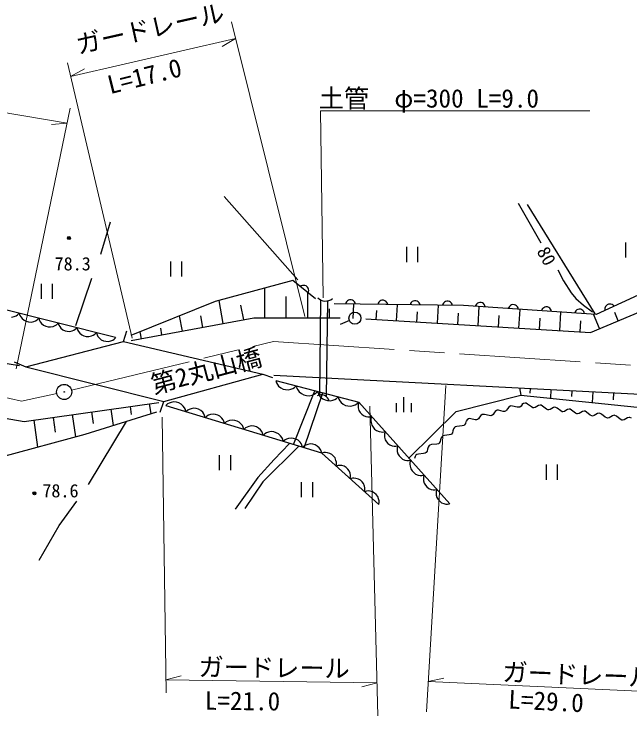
# Model space of a CAD drawing. Units: millimetres, scale not verified. Extents: x 40000 to 680000, y 20000 to 380000.
# Drawn here: x 155822 to 216952, y 274436 to 344032 of the extents above; entities that cross this region are included whole.
import ezdxf
from ezdxf.enums import TextEntityAlignment as Align

# ---------------------------------------------------------------- set-up
doc = ezdxf.new("R2010")
doc.units = ezdxf.units.MM
doc.header["$LTSCALE"] = 1000
doc.linetypes.add('CHAIN', pattern=[18.5, 12, -1.5, 3.5, -1.5])
for name, color, linetype, lineweight in [('M-BGD', 7, 'Continuous', 25), ('M-BMK', 2, 'CHAIN', 13), ('M-BMK-SRVR', 3, 'Continuous', 25), ('M-STR-HTXT', 7, 'Continuous', 13), ('M-STR-STR1', 1, 'Continuous', 25)]:
    doc.layers.add(name, color=color, linetype=linetype, lineweight=lineweight)
doc.styles.add('ＭＳ ゴシック', font='')
doc.styles.get('ＭＳ ゴシック').set_extended_font_data('MS Gothic')

msp = doc.modelspace()

# ---------------------------------------------------------------- linework, layer by layer
at = {"layer": 'M-BGD'}
for p, q in [((176690, 325937), (183988, 317663)), ((205864, 325285), (208094, 321341)), ((213487, 314317), (206777, 325154)), ((165363, 323408), (164393, 320205)), ((232233, 322788), (213596, 314241)), ((213020, 312448), (235162, 321810)), ((194758, 320940), (194757, 319440)), ((195897, 319439), (195898, 320939)), ((216509, 321396), (216508, 319896)), ((165902, 311962), (131509, 320615)), ((171341, 319503), (171341, 318003)), ((172481, 318003), (172481, 319503)), ((163498, 317821), (161932, 313127)), ((183495, 317604), (175801, 315516)), ((185735, 315779), (183495, 317604)), ((158512, 317297), (158511, 315797)), ((159651, 315797), (159652, 317297)), ((180702, 313904), (180703, 316847)), ((184334, 317075), (184227, 317008)), ((184444, 317115), (184334, 317075)), ((184585, 317129), (184444, 317115)), ((184700, 317113), (184585, 317129)), ((184818, 317068), (184700, 317113)), ((184942, 316967), (184818, 317068)), ((185010, 316860), (184942, 316967)), ((185050, 316750), (185010, 316860)), ((185064, 316610), (185050, 316750)), ((182846, 313903), (182847, 316018)), ((184990, 313902), (184991, 316386)), ((185003, 316376), (185047, 316494)), ((185047, 316494), (185064, 316610)), ((175801, 315516), (167407, 312163)), ((176588, 313340), (176166, 315615)), ((186171, 306264), (186278, 315679)), ((186919, 315588), (186814, 306109)), ((200445, 315132), (187597, 315290)), ((188744, 315396), (188703, 315277)), ((188805, 315495), (188744, 315396)), ((188907, 315594), (188805, 315495)), ((189007, 315653), (188907, 315594)), ((189128, 315691), (189007, 315653)), ((189288, 315689), (189128, 315691)), ((189407, 315648), (189288, 315689)), ((189507, 315587), (189407, 315648)), ((189605, 315486), (189507, 315587)), ((189664, 315385), (189605, 315486)), ((189703, 315264), (189664, 315385)), ((191956, 315357), (191915, 315237)), ((192017, 315456), (191956, 315357)), ((192119, 315555), (192017, 315456)), ((192219, 315613), (192119, 315555)), ((192340, 315652), (192219, 315613)), ((192500, 315650), (192340, 315652)), ((192619, 315608), (192500, 315650)), ((192719, 315547), (192619, 315608)), ((192817, 315446), (192719, 315547)), ((192876, 315345), (192817, 315446)), ((192915, 315225), (192876, 315345)), ((195168, 315317), (195127, 315198)), ((195230, 315416), (195168, 315317)), ((195331, 315515), (195230, 315416)), ((195432, 315574), (195331, 315515)), ((195552, 315612), (195432, 315574)), ((195712, 315610), (195552, 315612)), ((195832, 315569), (195712, 315610)), ((195931, 315508), (195832, 315569)), ((196030, 315406), (195931, 315508)), ((196088, 315306), (196030, 315406)), ((196127, 315185), (196088, 315306)), ((198381, 315277), (198339, 315158)), ((198442, 315377), (198381, 315277)), ((198543, 315475), (198442, 315377)), ((198644, 315534), (198543, 315475)), ((198764, 315573), (198644, 315534)), ((198924, 315571), (198764, 315573)), ((199044, 315529), (198924, 315571)), ((199143, 315468), (199044, 315529)), ((199242, 315367), (199143, 315468)), ((199300, 315266), (199242, 315367)), ((201811, 315360), (201705, 315267)), ((201915, 315413), (201811, 315360)), ((202038, 315445), (201915, 315413)), ((202197, 315434), (202038, 315445)), ((202314, 315386), (202197, 315434)), ((202410, 315320), (202314, 315386)), ((202503, 315213), (202410, 315320)), ((214951, 315281), (214825, 315267)), ((215067, 315268), (214951, 315281)), ((215199, 315218), (215067, 315268)), ((178616, 313716), (178344, 315181)), ((187134, 313901), (187134, 314807)), ((189479, 313850), (189534, 315266)), ((191764, 313739), (191818, 314638)), ((193788, 313616), (193885, 315213)), ((197837, 313370), (197946, 315163)), ((199339, 315146), (199300, 315266)), ((213596, 314241), (200445, 315132)), ((201638, 315172), (201590, 315054)), ((201705, 315267), (201638, 315172)), ((201886, 313124), (202001, 315027)), ((202556, 315109), (202503, 315213)), ((202588, 314987), (202556, 315109)), ((204926, 314949), (204878, 314832)), ((204992, 315045), (204926, 314949)), ((205099, 315138), (204992, 315045)), ((205203, 315191), (205099, 315138)), ((205325, 315222), (205203, 315191)), ((205485, 315212), (205325, 315222)), ((205602, 315164), (205485, 315212)), ((205698, 315097), (205602, 315164)), ((205791, 314990), (205698, 315097)), ((205844, 314887), (205791, 314990)), ((205876, 314764), (205844, 314887)), ((205934, 312878), (206048, 314753)), ((208214, 314726), (208166, 314609)), ((208280, 314822), (208214, 314726)), ((208387, 314915), (208280, 314822)), ((208491, 314968), (208387, 314915)), ((208613, 315000), (208491, 314968)), ((208773, 314989), (208613, 315000)), ((208890, 314941), (208773, 314989)), ((208985, 314874), (208890, 314941)), ((209078, 314768), (208985, 314874)), ((209132, 314664), (209078, 314768)), ((209163, 314542), (209132, 314664)), ((211568, 314599), (211501, 314503)), ((211675, 314692), (211568, 314599)), ((211778, 314745), (211675, 314692)), ((211901, 314777), (211778, 314745)), ((212060, 314766), (211901, 314777)), ((212177, 314718), (212060, 314766)), ((212273, 314652), (212177, 314718)), ((212366, 314545), (212273, 314652)), ((214472, 314885), (214459, 314769)), ((214459, 314769), (214473, 314643)), ((214521, 315018), (214472, 314885)), ((214587, 315114), (214521, 315018)), ((214680, 315200), (214587, 315114)), ((214825, 315267), (214680, 315200)), ((215295, 315153), (215199, 315218)), ((215382, 315060), (215295, 315153)), ((155578, 313982), (155840, 314040)), ((155840, 314040), (156025, 314117)), ((156025, 314117), (156170, 314204)), ((156170, 314204), (156336, 314369)), ((156336, 314369), (156403, 314145)), ((156403, 314145), (156490, 314000)), ((156490, 314000), (156616, 313844)), ((158110, 313716), (158275, 313881)), ((158275, 313881), (158343, 313657)), ((167462, 311649), (179630, 313904)), ((172532, 312589), (172252, 314098)), ((174560, 312964), (174347, 314113)), ((179630, 313904), (188206, 313900)), ((195813, 313493), (195874, 314510)), ((199861, 313247), (199930, 314382)), ((203910, 313001), (203979, 314134)), ((209983, 312632), (210095, 314478)), ((211501, 314503), (211453, 314386)), ((212419, 314441), (212366, 314545)), ((212451, 314319), (212419, 314441)), ((213942, 312838), (213342, 314258)), ((215788, 313618), (215442, 314436)), ((156616, 313844), (156820, 313669)), ((156820, 313669), (157043, 313572)), ((157043, 313572), (157275, 313514)), ((157275, 313514), (157518, 313494)), ((157518, 313494), (157780, 313552)), ((157780, 313552), (157964, 313629)), ((157964, 313629), (158110, 313716)), ((158343, 313657), (158430, 313512)), ((158430, 313512), (158556, 313356)), ((158556, 313356), (158759, 313181)), ((158759, 313181), (158982, 313084)), ((159904, 313141), (160050, 313228)), ((160050, 313228), (160215, 313393)), ((160215, 313393), (160279, 313181)), ((160279, 313181), (160362, 313042)), ((189104, 313641), (188183, 313250)), ((190752, 313801), (213020, 312448)), ((207959, 312755), (208027, 313871)), ((212008, 312509), (212074, 313609)), ((158982, 313084), (159215, 313026)), ((159215, 313026), (159457, 313006)), ((159457, 313006), (159719, 313064)), ((159719, 313064), (159904, 313141)), ((160362, 313042), (160481, 312895)), ((160481, 312895), (160674, 312728)), ((160674, 312728), (160886, 312636)), ((160886, 312636), (161107, 312580)), ((161107, 312580), (161338, 312562)), ((161338, 312562), (161587, 312616)), ((161587, 312616), (161762, 312690)), ((161762, 312690), (161900, 312773)), ((161900, 312773), (162057, 312929)), ((162057, 312929), (162125, 312706)), ((162125, 312706), (162212, 312560)), ((162212, 312560), (162338, 312405)), ((168476, 311837), (168346, 312538)), ((170504, 312213), (170381, 312876)), ((162338, 312405), (162541, 312230)), ((162541, 312230), (162764, 312132)), ((162764, 312132), (162997, 312074)), ((162997, 312074), (163239, 312054)), ((163239, 312054), (163502, 312112)), ((163502, 312112), (163686, 312189)), ((163686, 312189), (163832, 312276)), ((163832, 312276), (163997, 312441)), ((163997, 312441), (164064, 312218)), ((164064, 312218), (164151, 312072)), ((164151, 312072), (164277, 311917)), ((164277, 311917), (164481, 311742)), ((165626, 311701), (165771, 311788)), ((165771, 311788), (165936, 311953)), ((164481, 311742), (164704, 311644)), ((164704, 311644), (164937, 311586)), ((164937, 311586), (165179, 311566)), ((165179, 311566), (165441, 311624)), ((165441, 311624), (165626, 311701)), ((181600, 308220), (222580, 306093)), ((181797, 307698), (190046, 305538)), ((181797, 307698), (181865, 307463)), ((181865, 307463), (181955, 307309)), ((181955, 307309), (182086, 307144)), ((182086, 307144), (182298, 306959)), ((182298, 306959), (182531, 306854)), ((183499, 306905), (183653, 306995)), ((183653, 306995), (183828, 307166)), ((183828, 307166), (183900, 306920)), ((183900, 306920), (183994, 306758)), ((206000, 306954), (206127, 306252)), ((182531, 306854), (182775, 306790)), ((182775, 306790), (183029, 306767)), ((183029, 306767), (183305, 306825)), ((183305, 306825), (183499, 306905)), ((183549, 301339), (185682, 306680)), ((183994, 306758), (184131, 306586)), ((184131, 306586), (184353, 306392)), ((184353, 306392), (184597, 306282)), ((184597, 306282), (184853, 306215)), ((184632, 301008), (186468, 306475)), ((185119, 306191), (185408, 306252)), ((185408, 306252), (185612, 306335)), ((185612, 306335), (185773, 306429)), ((185773, 306429), (185956, 306609)), ((185956, 306609), (186025, 306374)), ((186025, 306374), (186115, 306220)), ((199717, 304637), (206127, 306252)), ((206127, 306252), (227413, 304059)), ((207036, 306900), (207013, 306457)), ((209109, 306792), (209065, 305949)), ((211181, 306685), (211152, 306116)), ((213254, 306577), (213199, 305523)), ((215326, 306470), (215290, 305774)), ((144617, 305722), (156830, 303639)), ((171414, 305527), (171217, 305456)), ((171692, 305574), (171414, 305527)), ((171945, 305541), (171692, 305574)), ((172186, 305467), (171945, 305541)), ((184853, 306215), (185119, 306191)), ((186115, 306220), (186246, 306055)), ((186246, 306055), (186457, 305870)), ((186457, 305870), (186691, 305765)), ((186691, 305765), (186934, 305701)), ((186934, 305701), (187189, 305678)), ((187189, 305678), (187465, 305736)), ((187465, 305736), (187659, 305816)), ((187659, 305816), (187813, 305905)), ((187813, 305905), (187988, 306077)), ((187988, 306077), (188057, 305842)), ((188057, 305842), (188147, 305688)), ((188147, 305688), (188277, 305523)), ((189844, 305374), (190019, 305545)), ((190046, 305538), (189980, 305326)), ((190046, 305538), (199084, 295452)), ((194483, 306052), (194482, 304552)), ((156830, 303639), (170202, 305519)), ((165426, 304847), (165652, 303241)), ((167336, 305116), (167445, 304342)), ((169247, 305384), (169384, 304410)), ((171059, 305372), (170877, 305208)), ((186371, 300477), (170908, 305199)), ((171217, 305456), (171059, 305372)), ((172415, 305354), (172186, 305467)), ((172619, 305159), (172415, 305354)), ((172743, 304990), (172619, 305159)), ((172827, 304833), (172743, 304990)), ((172886, 304595), (172827, 304833)), ((173209, 304831), (173059, 304751)), ((173397, 304899), (173209, 304831)), ((173661, 304944), (173397, 304899)), ((173903, 304912), (173661, 304944)), ((174132, 304842), (173903, 304912)), ((174350, 304733), (174132, 304842)), ((188277, 305523), (188489, 305338)), ((188489, 305338), (188722, 305233)), ((188722, 305233), (188966, 305169)), ((188966, 305169), (189220, 305146)), ((189220, 305146), (189496, 305204)), ((189496, 305204), (189690, 305284)), ((189690, 305284), (189844, 305374)), ((189980, 305326), (189971, 305165)), ((189971, 305165), (189988, 304976)), ((189988, 304976), (190055, 304730)), ((193732, 305452), (193732, 304552)), ((195232, 305452), (195232, 304552)), ((204810, 304892), (204708, 304744)), ((204919, 305050), (204810, 304892)), ((205046, 305150), (204919, 305050)), ((205132, 305176), (205046, 305150)), ((205293, 305162), (205132, 305176)), ((205764, 305053), (205293, 305162)), ((205925, 305039), (205764, 305053)), ((206011, 305065), (205925, 305039)), ((206137, 305165), (206011, 305065)), ((206247, 305323), (206137, 305165)), ((206401, 305419), (206236, 305320)), ((206558, 305458), (206401, 305419)), ((206647, 305445), (206558, 305458)), ((206788, 305366), (206647, 305445)), ((207171, 305071), (206788, 305366)), ((207311, 304991), (207171, 305071)), ((207401, 304978), (207311, 304991)), ((207557, 305018), (207401, 304978)), ((207722, 305116), (207557, 305018)), ((207887, 305214), (207722, 305116)), ((208044, 305253), (207887, 305214)), ((208133, 305241), (208044, 305253)), ((208274, 305161), (208133, 305241)), ((208657, 304866), (208274, 305161)), ((208798, 304786), (208657, 304866)), ((209208, 304912), (209043, 304813)), ((209362, 305004), (209208, 304912)), ((209509, 305040), (209362, 305004)), ((209592, 305028), (209509, 305040)), ((209723, 304954), (209592, 305028)), ((210081, 304679), (209723, 304954)), ((210917, 304858), (210760, 304819)), ((211006, 304846), (210917, 304858)), ((211147, 304766), (211006, 304846)), ((161605, 304311), (161915, 302110)), ((162893, 302376), (169996, 304602)), ((163516, 304579), (163678, 303425)), ((173059, 304751), (172886, 304595)), ((174545, 304548), (174350, 304733)), ((174663, 304387), (174545, 304548)), ((174742, 304237), (174663, 304387)), ((174799, 304011), (174742, 304237)), ((174972, 304167), (174799, 304011)), ((175122, 304247), (174972, 304167)), ((175310, 304315), (175122, 304247)), ((175574, 304360), (175310, 304315)), ((175816, 304328), (175574, 304360)), ((176045, 304258), (175816, 304328)), ((176263, 304149), (176045, 304258)), ((176457, 303964), (176263, 304149)), ((190055, 304730), (190179, 304535)), ((190179, 304535), (190331, 304365)), ((190331, 304365), (190512, 304221)), ((190512, 304221), (190749, 304127)), ((195013, 299995), (199717, 304637)), ((202142, 304215), (202033, 304057)), ((202268, 304315), (202142, 304215)), ((202355, 304341), (202268, 304315)), ((202515, 304327), (202355, 304341)), ((202987, 304218), (202515, 304327)), ((203148, 304204), (202987, 304218)), ((203234, 304230), (203148, 304204)), ((203360, 304330), (203234, 304230)), ((203469, 304489), (203360, 304330)), ((203571, 304636), (203469, 304489)), ((203689, 304730), (203571, 304636)), ((203770, 304754), (203689, 304730)), ((203920, 304741), (203770, 304754)), ((204360, 304639), (203920, 304741)), ((204510, 304626), (204360, 304639)), ((204590, 304650), (204510, 304626)), ((204708, 304744), (204590, 304650)), ((208887, 304774), (208798, 304786)), ((209043, 304813), (208887, 304774)), ((210212, 304604), (210081, 304679)), ((210295, 304593), (210212, 304604)), ((210441, 304629), (210295, 304593)), ((210595, 304721), (210441, 304629)), ((210760, 304819), (210595, 304721)), ((211530, 304471), (211147, 304766)), ((211670, 304391), (211530, 304471)), ((211760, 304379), (211670, 304391)), ((211916, 304418), (211760, 304379)), ((212081, 304517), (211916, 304418)), ((212246, 304615), (212081, 304517)), ((212403, 304654), (212246, 304615)), ((212492, 304642), (212403, 304654)), ((212633, 304562), (212492, 304642)), ((213016, 304267), (212633, 304562)), ((213157, 304187), (213016, 304267)), ((213246, 304175), (213157, 304187)), ((213402, 304214), (213246, 304175)), ((213567, 304312), (213402, 304214)), ((213732, 304411), (213567, 304312)), ((213889, 304450), (213732, 304411)), ((213978, 304437), (213889, 304450)), ((214119, 304358), (213978, 304437)), ((214502, 304063), (214119, 304358)), ((215218, 304206), (215053, 304108)), ((215375, 304245), (215218, 304206)), ((215464, 304233), (215375, 304245)), ((215605, 304153), (215464, 304233)), ((215988, 303858), (215605, 304153)), ((157785, 303774), (158162, 301091)), ((159695, 304042), (159901, 302577)), ((163217, 297374), (166997, 303629)), ((176575, 303803), (176457, 303964)), ((176655, 303653), (176575, 303803)), ((176711, 303427), (176655, 303653)), ((176885, 303583), (176711, 303427)), ((177034, 303663), (176885, 303583)), ((177223, 303731), (177034, 303663)), ((177487, 303775), (177223, 303731)), ((177728, 303744), (177487, 303775)), ((177958, 303674), (177728, 303744)), ((178176, 303565), (177958, 303674)), ((178370, 303380), (178176, 303565)), ((190749, 304127), (190935, 304090)), ((190935, 304090), (191096, 304081)), ((191096, 304081), (191314, 304123)), ((191245, 303900), (191236, 303731)), ((191236, 303731), (191253, 303531)), ((191314, 304123), (191245, 303900)), ((191253, 303531), (191324, 303273)), ((200621, 303445), (200529, 303299)), ((200676, 303642), (200621, 303445)), ((200794, 303801), (200692, 303654)), ((200912, 303895), (200794, 303801)), ((200992, 303919), (200912, 303895)), ((201143, 303906), (200992, 303919)), ((201582, 303804), (201143, 303906)), ((201733, 303791), (201582, 303804)), ((201813, 303815), (201733, 303791)), ((201931, 303909), (201813, 303815)), ((202033, 304057), (201931, 303909)), ((214643, 303983), (214502, 304063)), ((214732, 303970), (214643, 303983)), ((214888, 304009), (214732, 303970)), ((215053, 304108), (214888, 304009)), ((216129, 303778), (215988, 303858)), ((216218, 303766), (216129, 303778)), ((216374, 303805), (216218, 303766)), ((216539, 303904), (216374, 303805)), ((216704, 304002), (216539, 303904)), ((216861, 304041), (216704, 304002)), ((216950, 304029), (216861, 304041)), ((217091, 303949), (216950, 304029)), ((178488, 303219), (178370, 303380)), ((178568, 303069), (178488, 303219)), ((178624, 302843), (178568, 303069)), ((178797, 302999), (178624, 302843)), ((178947, 303079), (178797, 302999)), ((179135, 303147), (178947, 303079)), ((179400, 303191), (179135, 303147)), ((179641, 303160), (179400, 303191)), ((179871, 303089), (179641, 303160)), ((180089, 302981), (179871, 303089)), ((180283, 302796), (180089, 302981)), ((180401, 302635), (180283, 302796)), ((191324, 303273), (191454, 303067)), ((191454, 303067), (191614, 302888)), ((191614, 302888), (191804, 302736)), ((199433, 302905), (199378, 302707)), ((199525, 303050), (199433, 302905)), ((199603, 303106), (199525, 303050)), ((199771, 303148), (199603, 303106)), ((200284, 303202), (199771, 303148)), ((200451, 303243), (200284, 303202)), ((200529, 303299), (200451, 303243)), ((154591, 300121), (162893, 302376)), ((180481, 302485), (180401, 302635)), ((180537, 302259), (180481, 302485)), ((180719, 302423), (180537, 302259)), ((180876, 302506), (180719, 302423)), ((181074, 302578), (180876, 302506)), ((181352, 302625), (181074, 302578)), ((181605, 302591), (181352, 302625)), ((181846, 302518), (181605, 302591)), ((182075, 302404), (181846, 302518)), ((182279, 302210), (182075, 302404)), ((182403, 302040), (182279, 302210)), ((191804, 302736), (192054, 302638)), ((192054, 302638), (192250, 302599)), ((192250, 302599), (192419, 302589)), ((192419, 302589), (192648, 302634)), ((192583, 302422), (192574, 302261)), ((192574, 302261), (192591, 302072)), ((192648, 302634), (192583, 302422)), ((192591, 302072), (192658, 301826)), ((198299, 302152), (198212, 302016)), ((198372, 302204), (198299, 302152)), ((198529, 302243), (198372, 302204)), ((199010, 302294), (198529, 302243)), ((199167, 302333), (199010, 302294)), ((199240, 302386), (199167, 302333)), ((199326, 302522), (199240, 302386)), ((199378, 302707), (199326, 302522)), ((182486, 301883), (182403, 302040)), ((182546, 301645), (182486, 301883)), ((182719, 301802), (182546, 301645)), ((182869, 301881), (182719, 301802)), ((183057, 301949), (182869, 301881)), ((183321, 301994), (183057, 301949)), ((183562, 301962), (183321, 301994)), ((183792, 301892), (183562, 301962)), ((184010, 301784), (183792, 301892)), ((184204, 301599), (184010, 301784)), ((184322, 301437), (184204, 301599)), ((184402, 301288), (184322, 301437)), ((184969, 301365), (184781, 301297)), ((185234, 301410), (184969, 301365)), ((185475, 301378), (185234, 301410)), ((185705, 301308), (185475, 301378)), ((192658, 301826), (192782, 301631)), ((192782, 301631), (192934, 301461)), ((192934, 301461), (193115, 301316)), ((197768, 301390), (197255, 301336)), ((197935, 301432), (197768, 301390)), ((198013, 301488), (197935, 301432)), ((198106, 301633), (198013, 301488)), ((198161, 301830), (198106, 301633)), ((198212, 302016), (198161, 301830)), ((184070, 301161), (180528, 297653)), ((184458, 301061), (184402, 301288)), ((184632, 301217), (184458, 301061)), ((184781, 301297), (184632, 301217)), ((185923, 301200), (185705, 301308)), ((186117, 301015), (185923, 301200)), ((186235, 300853), (186117, 301015)), ((186315, 300703), (186235, 300853)), ((186371, 300477), (186315, 300703)), ((193115, 301316), (193352, 301223)), ((193352, 301223), (193538, 301185)), ((193538, 301185), (193699, 301177)), ((193699, 301177), (193916, 301219)), ((193851, 301007), (193842, 300846)), ((193842, 300846), (193859, 300657)), ((193916, 301219), (193851, 301007)), ((193859, 300657), (193926, 300411)), ((196808, 300698), (196715, 300553)), ((196863, 300895), (196808, 300698)), ((196918, 301093), (196863, 300895)), ((197010, 301238), (196918, 301093)), ((197088, 301294), (197010, 301238)), ((197255, 301336), (197088, 301294)), ((176184, 300308), (176183, 298808)), ((177323, 298808), (177324, 300308)), ((186578, 300547), (186366, 300482)), ((192014, 295396), (186371, 300477)), ((186739, 300555), (186578, 300547)), ((186928, 300538), (186739, 300555)), ((187174, 300470), (186928, 300538)), ((187369, 300346), (187174, 300470)), ((187538, 300193), (187369, 300346)), ((187682, 300013), (187538, 300193)), ((187775, 299775), (187682, 300013)), ((193926, 300411), (194050, 300216)), ((194050, 300216), (194202, 300046)), ((194202, 300046), (194383, 299901)), ((195619, 300158), (195564, 299960)), ((195712, 300303), (195619, 300158)), ((195790, 300359), (195712, 300303)), ((195957, 300401), (195790, 300359)), ((196470, 300455), (195957, 300401)), ((196637, 300496), (196470, 300455)), ((196715, 300553), (196637, 300496)), ((187812, 299589), (187775, 299775)), ((187778, 299210), (187820, 299428)), ((187990, 299275), (187778, 299210)), ((187820, 299428), (187812, 299589)), ((188151, 299284), (187990, 299275)), ((188340, 299267), (188151, 299284)), ((188586, 299199), (188340, 299267)), ((194383, 299901), (194620, 299808)), ((194620, 299808), (194806, 299771)), ((194806, 299771), (194967, 299762)), ((194967, 299762), (195185, 299804)), ((195116, 299581), (195106, 299411)), ((195106, 299411), (195124, 299212)), ((195185, 299804), (195116, 299581)), ((208635, 299364), (208634, 297864)), ((209774, 297863), (209775, 299363)), ((188781, 299075), (188586, 299199)), ((188950, 298922), (188781, 299075)), ((189094, 298741), (188950, 298922)), ((189187, 298504), (189094, 298741)), ((195124, 299212), (195195, 298953)), ((195195, 298953), (195325, 298748)), ((195325, 298748), (195485, 298569)), ((195485, 298569), (195675, 298417)), ((189224, 298317), (189187, 298504)), ((189190, 297939), (189232, 298156)), ((189402, 298004), (189190, 297939)), ((189232, 298156), (189224, 298317)), ((189563, 298012), (189402, 298004)), ((189752, 297995), (189563, 298012)), ((189998, 297928), (189752, 297995)), ((190193, 297803), (189998, 297928)), ((195675, 298417), (195925, 298318)), ((195925, 298318), (196121, 298279)), ((196121, 298279), (196290, 298270)), ((196290, 298270), (196519, 298314)), ((196454, 298102), (196445, 297942)), ((196445, 297942), (196462, 297752)), ((196519, 298314), (196454, 298102)), ((180528, 297653), (178727, 294999)), ((184325, 297629), (184324, 296129)), ((185464, 296129), (185465, 297629)), ((190362, 297651), (190193, 297803)), ((190506, 297470), (190362, 297651)), ((190599, 297233), (190506, 297470)), ((190636, 297046), (190599, 297233)), ((196462, 297752), (196529, 297506)), ((196529, 297506), (196653, 297311)), ((196653, 297311), (196805, 297141)), ((190602, 296668), (190644, 296885)), ((190814, 296733), (190602, 296668)), ((190644, 296885), (190636, 297046)), ((190975, 296741), (190814, 296733)), ((191164, 296724), (190975, 296741)), ((191410, 296656), (191164, 296724)), ((191604, 296532), (191410, 296656)), ((191774, 296379), (191604, 296532)), ((196805, 297141), (196985, 296997)), ((196985, 296997), (197222, 296903)), ((197222, 296903), (197409, 296866)), ((197409, 296866), (197570, 296857)), ((197570, 296857), (197787, 296899)), ((197722, 296688), (197713, 296527)), ((197713, 296527), (197730, 296337)), ((197787, 296899), (197722, 296688)), ((191918, 296198), (191774, 296379)), ((192011, 295961), (191918, 296198)), ((192048, 295775), (192011, 295961)), ((197730, 296337), (197797, 296091)), ((197797, 296091), (197921, 295896)), ((197921, 295896), (198073, 295726)), ((160316, 293331), (162072, 295734)), ((192014, 295396), (192056, 295614)), ((192056, 295614), (192048, 295775)), ((198073, 295726), (198253, 295582)), ((198253, 295582), (198490, 295488)), ((198490, 295488), (198677, 295451)), ((198677, 295451), (198838, 295442)), ((198838, 295442), (199055, 295484)), ((158331, 289899), (160316, 293331))]:
    msp.add_line(p, q, dxfattribs=at)
for points in [[(209804, 318662), (210368, 317580), (211116, 316397), (211588, 315835), (212324, 315168), (213224, 314495)], [(108207, 310279), (109713, 311636), (111270, 312900), (112250, 313576), (113305, 314180), (114386, 314672), (115512, 315071), (116873, 315430), (118271, 315684), (119900, 315857), (121542, 315919), (123369, 315878), (125188, 315735), (127184, 315474), (129353, 315083), (132278, 314419), (135371, 313605), (139419, 312495), (143361, 311516), (146882, 310783), (150623, 310108), (156379, 309183)], [(183158, 301458), (181625, 299873), (180034, 298078), (177772, 294932)]]:
    msp.add_lwpolyline(points, dxfattribs=at)
for centre, radius in [((161264, 321820), 150), ((161264, 321820), 90), ((161264, 321820), 30), ((189656, 313875), 600), ((157849, 296510), 150), ((157849, 296510), 90), ((157849, 296510), 30)]:
    msp.add_circle(centre, radius, dxfattribs=at)
for centre, radius, start, end in [((186737, 316614), 1042, 222.67357, 311.12163), ((186322, 305474), 804, 13.27779, 120.50206)]:
    msp.add_arc(centre, radius, start, end, dxfattribs=at)
at = {"layer": 'M-BMK'}
for p, q in [((132232, 311162), (156577, 305654)), ((161533, 306736), (181588, 311577)), ((181588, 311577), (224425, 308724)), ((156577, 305654), (160070, 306403))]:
    msp.add_line(p, q, dxfattribs=at)
at = {"layer": 'M-BMK-SRVR'}
for radius in [750, 30]:
    msp.add_circle((160804, 306560), radius, dxfattribs=at)
at = {"layer": 'M-STR-HTXT'}
for p, q in [((177404, 343251), (184681, 314043)), ((161437, 337848), (177815, 341603)), ((177815, 341603), (176463, 340829)), ((161096, 333216), (121253, 339939)), ((161117, 339210), (167536, 311908)), ((161437, 337848), (162804, 338594)), ((156045, 308843), (161400, 334684)), ((186492, 315901), (186228, 334438)), ((186228, 334438), (212979, 334427)), ((161096, 333216), (159544, 333088)), ((196762, 274850), (198682, 307186)), ((191118, 305165), (191938, 274436)), ((170924, 276737), (170521, 304062)), ((170905, 278031), (172413, 278419)), ((170905, 278031), (191850, 277732)), ((191850, 277732), (190346, 277326)), ((196940, 277845), (198463, 278172)), ((196940, 277845), (225824, 276544))]:
    msp.add_line(p, q, dxfattribs=at)
at = {"layer": 'M-STR-STR1'}
for p, q in [((166681, 311561), (167010, 312623)), ((157005, 309055), (166681, 311561)), ((166681, 311561), (180508, 308323)), ((155833, 309556), (157005, 309055)), ((157005, 309055), (170702, 305602)), ((170702, 305602), (180508, 308323)), ((180508, 308323), (181484, 307991)), ((170311, 304567), (170702, 305602))]:
    msp.add_line(p, q, dxfattribs=at)

# ---------------------------------------------------------------- texts
at = {"layer": 'M-BGD', "style": 'ＭＳ ゴシック'}
for s, rotation, p in [('80', 298.775, (207309, 320317)), ('78.3', 359.975, (159846, 318217)), ('78.6', 359.975, (158634, 295715))]:
    msp.add_text(s, height=1320, rotation=rotation, dxfattribs=at).set_placement(p, align=Align.BOTTOM_LEFT)
at = {"layer": 'M-STR-HTXT', "style": 'ＭＳ ゴシック'}
for s, rotation, p in [('ガードレール', 12.675, (162321, 339524)), ('L=17.0', 14.075, (165500, 335548)), ('土管\u3000φ=300 L=9.0', 359.975, (186060, 334210)), ('ガードレール', 359.375, (174122, 277843)), ('ガードレール', 357.775, (204249, 277355)), ('L=29.0', 357.075, (204815, 274637)), ('L=21.0', 359.375, (174741, 274505))]:
    msp.add_text(s, height=1833, rotation=rotation, dxfattribs=at).set_placement(p, align=Align.BOTTOM_LEFT)
at = {"layer": 'M-STR-STR1', "style": 'ＭＳ ゴシック'}
msp.add_text('第2丸山橋', height=1833, rotation=14.85, dxfattribs=at).set_placement((169836, 305812), align=Align.BOTTOM_LEFT)

doc.saveas('drawing.dxf')
